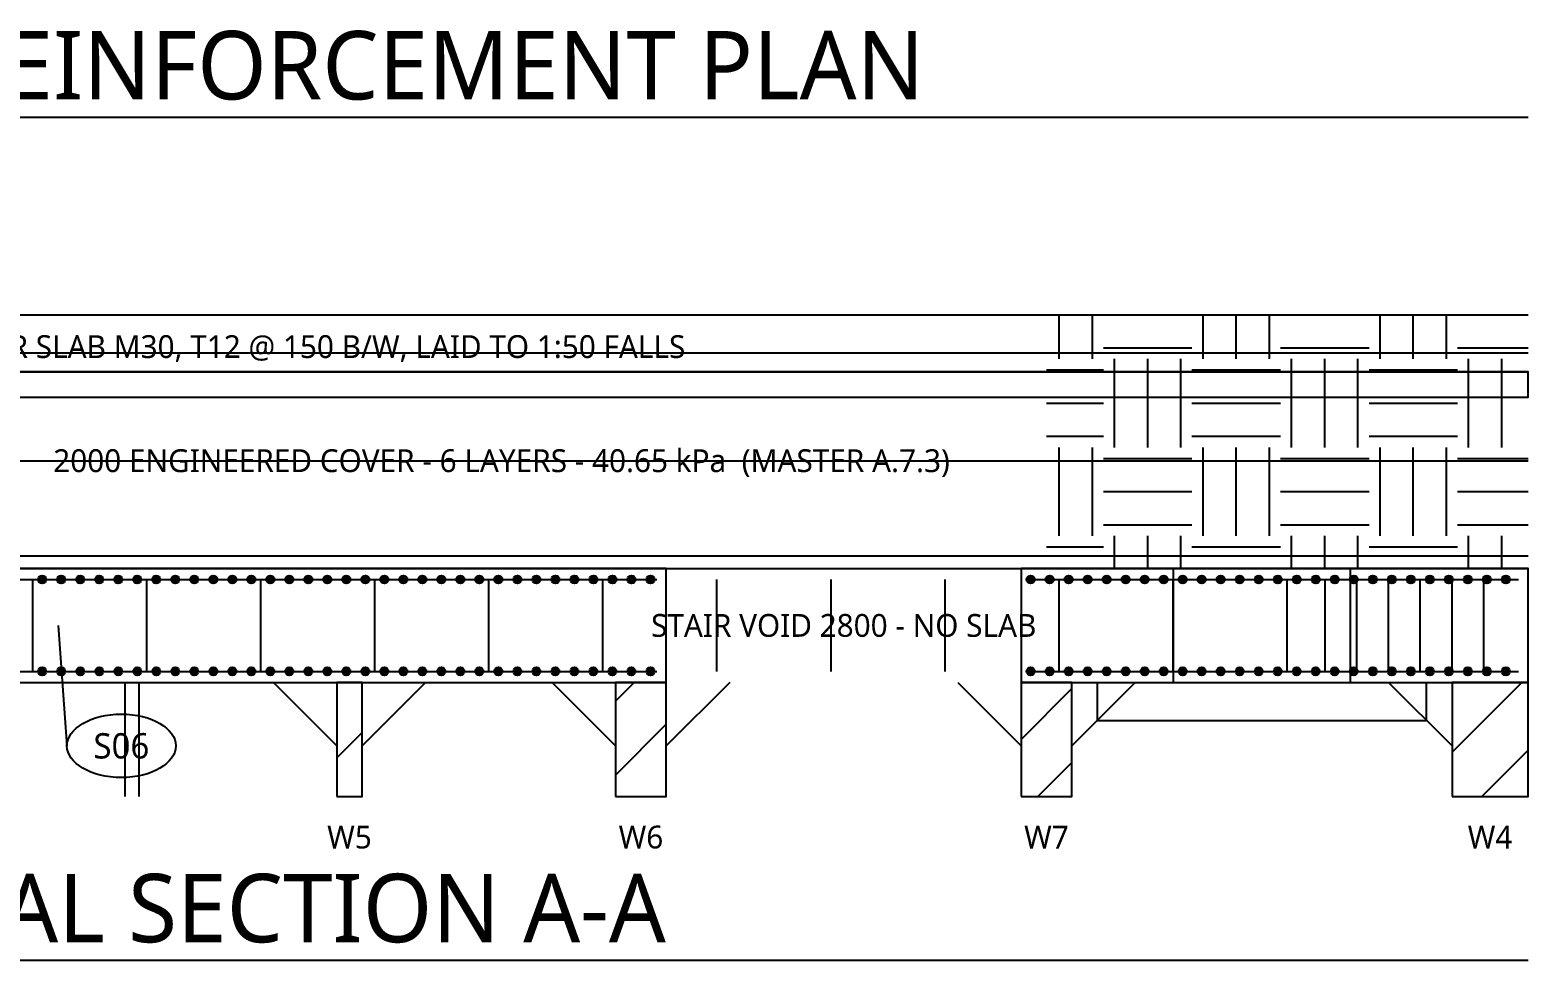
# Model space of a CAD drawing. Header units: millimetres. Extents: x 27 to 567, y 19 to 401.
# Drawn here: x 152.8 to 271, y 231.1 to 304.5 of the extents above; entities that cross this region are included whole.
import ezdxf
from ezdxf.enums import TextEntityAlignment as Align

# ---------------------------------------------------------------- set-up
doc = ezdxf.new("R2010")
doc.units = ezdxf.units.MM
for name, color, linetype in [('S-CALLOUT', 7, 'Continuous'), ('S-CONCRETE', 7, 'Continuous'), ('S-CONCRETE-THIN', 7, 'Continuous'), ('S-EXISTING', 8, 'Continuous'), ('S-HATCH', 8, 'Continuous'), ('S-REBAR-MAIN', 1, 'Continuous'), ('S-REBAR-STIRRUP', 5, 'Continuous'), ('S-TEXT', 7, 'Continuous'), ('S-TITLE', 7, 'Continuous')]:
    doc.layers.add(name, color=color, linetype=linetype)
doc.styles.add('OpenSans', font='OpenSans-Regular.ttf')

msp = doc.modelspace()

# ---------------------------------------------------------------- hatches: boundary and pattern name
at = {"layer": 'S-EXISTING'}
h = msp.add_hatch(dxfattribs=at)
h.set_pattern_fill('EARTH', scale=1.1)
h.paths.add_polyline_path([(233, 282), (271, 282), (271, 262), (233, 262)])
at = {"layer": 'S-HATCH'}
h = msp.add_hatch(dxfattribs=at)
h.set_pattern_fill('ANSI31', scale=1.3)
h.paths.add_polyline_path([(177, 244), (179, 244), (179, 253), (177, 253)])
h = msp.add_hatch(dxfattribs=at)
h.set_pattern_fill('ANSI31', scale=1.3)
h.paths.add_polyline_path([(199, 244), (203, 244), (203, 253), (199, 253)])
h = msp.add_hatch(dxfattribs=at)
h.set_pattern_fill('ANSI31', scale=1.3)
h.paths.add_polyline_path([(231, 244), (235, 244), (235, 253), (231, 253)])
h = msp.add_hatch(dxfattribs=at)
h.set_pattern_fill('ANSI31', scale=1.3)
h.paths.add_polyline_path([(265, 244), (271, 244), (271, 253), (265, 253)])
at = {"layer": 'S-REBAR-MAIN'}
for points in [[(154.07, 261.125), (154.046, 261.247), (153.976, 261.351), (153.872, 261.421), (153.75, 261.445), (153.628, 261.421), (153.524, 261.351), (153.454, 261.247), (153.43, 261.125), (153.454, 261.003), (153.524, 260.899), (153.628, 260.829), (153.75, 260.805), (153.872, 260.829), (153.976, 260.899), (154.046, 261.003)], [(155.57, 261.125), (155.546, 261.247), (155.476, 261.351), (155.372, 261.421), (155.25, 261.445), (155.128, 261.421), (155.024, 261.351), (154.954, 261.247), (154.93, 261.125), (154.954, 261.003), (155.024, 260.899), (155.128, 260.829), (155.25, 260.805), (155.372, 260.829), (155.476, 260.899), (155.546, 261.003)], [(157.07, 261.125), (157.046, 261.247), (156.976, 261.351), (156.872, 261.421), (156.75, 261.445), (156.628, 261.421), (156.524, 261.351), (156.454, 261.247), (156.43, 261.125), (156.454, 261.003), (156.524, 260.899), (156.628, 260.829), (156.75, 260.805), (156.872, 260.829), (156.976, 260.899), (157.046, 261.003)], [(158.57, 261.125), (158.546, 261.247), (158.476, 261.351), (158.372, 261.421), (158.25, 261.445), (158.128, 261.421), (158.024, 261.351), (157.954, 261.247), (157.93, 261.125), (157.954, 261.003), (158.024, 260.899), (158.128, 260.829), (158.25, 260.805), (158.372, 260.829), (158.476, 260.899), (158.546, 261.003)], [(160.07, 261.125), (160.046, 261.247), (159.976, 261.351), (159.872, 261.421), (159.75, 261.445), (159.628, 261.421), (159.524, 261.351), (159.454, 261.247), (159.43, 261.125), (159.454, 261.003), (159.524, 260.899), (159.628, 260.829), (159.75, 260.805), (159.872, 260.829), (159.976, 260.899), (160.046, 261.003)], [(161.57, 261.125), (161.546, 261.247), (161.476, 261.351), (161.372, 261.421), (161.25, 261.445), (161.128, 261.421), (161.024, 261.351), (160.954, 261.247), (160.93, 261.125), (160.954, 261.003), (161.024, 260.899), (161.128, 260.829), (161.25, 260.805), (161.372, 260.829), (161.476, 260.899), (161.546, 261.003)], [(163.07, 261.125), (163.046, 261.247), (162.976, 261.351), (162.872, 261.421), (162.75, 261.445), (162.628, 261.421), (162.524, 261.351), (162.454, 261.247), (162.43, 261.125), (162.454, 261.003), (162.524, 260.899), (162.628, 260.829), (162.75, 260.805), (162.872, 260.829), (162.976, 260.899), (163.046, 261.003)], [(164.57, 261.125), (164.546, 261.247), (164.476, 261.351), (164.372, 261.421), (164.25, 261.445), (164.128, 261.421), (164.024, 261.351), (163.954, 261.247), (163.93, 261.125), (163.954, 261.003), (164.024, 260.899), (164.128, 260.829), (164.25, 260.805), (164.372, 260.829), (164.476, 260.899), (164.546, 261.003)], [(166.07, 261.125), (166.046, 261.247), (165.976, 261.351), (165.872, 261.421), (165.75, 261.445), (165.628, 261.421), (165.524, 261.351), (165.454, 261.247), (165.43, 261.125), (165.454, 261.003), (165.524, 260.899), (165.628, 260.829), (165.75, 260.805), (165.872, 260.829), (165.976, 260.899), (166.046, 261.003)], [(167.57, 261.125), (167.546, 261.247), (167.476, 261.351), (167.372, 261.421), (167.25, 261.445), (167.128, 261.421), (167.024, 261.351), (166.954, 261.247), (166.93, 261.125), (166.954, 261.003), (167.024, 260.899), (167.128, 260.829), (167.25, 260.805), (167.372, 260.829), (167.476, 260.899), (167.546, 261.003)], [(169.07, 261.125), (169.046, 261.247), (168.976, 261.351), (168.872, 261.421), (168.75, 261.445), (168.628, 261.421), (168.524, 261.351), (168.454, 261.247), (168.43, 261.125), (168.454, 261.003), (168.524, 260.899), (168.628, 260.829), (168.75, 260.805), (168.872, 260.829), (168.976, 260.899), (169.046, 261.003)], [(170.57, 261.125), (170.546, 261.247), (170.476, 261.351), (170.372, 261.421), (170.25, 261.445), (170.128, 261.421), (170.024, 261.351), (169.954, 261.247), (169.93, 261.125), (169.954, 261.003), (170.024, 260.899), (170.128, 260.829), (170.25, 260.805), (170.372, 260.829), (170.476, 260.899), (170.546, 261.003)], [(172.07, 261.125), (172.046, 261.247), (171.976, 261.351), (171.872, 261.421), (171.75, 261.445), (171.628, 261.421), (171.524, 261.351), (171.454, 261.247), (171.43, 261.125), (171.454, 261.003), (171.524, 260.899), (171.628, 260.829), (171.75, 260.805), (171.872, 260.829), (171.976, 260.899), (172.046, 261.003)], [(173.57, 261.125), (173.546, 261.247), (173.476, 261.351), (173.372, 261.421), (173.25, 261.445), (173.128, 261.421), (173.024, 261.351), (172.954, 261.247), (172.93, 261.125), (172.954, 261.003), (173.024, 260.899), (173.128, 260.829), (173.25, 260.805), (173.372, 260.829), (173.476, 260.899), (173.546, 261.003)], [(175.07, 261.125), (175.046, 261.247), (174.976, 261.351), (174.872, 261.421), (174.75, 261.445), (174.628, 261.421), (174.524, 261.351), (174.454, 261.247), (174.43, 261.125), (174.454, 261.003), (174.524, 260.899), (174.628, 260.829), (174.75, 260.805), (174.872, 260.829), (174.976, 260.899), (175.046, 261.003)], [(176.57, 261.125), (176.546, 261.247), (176.476, 261.351), (176.372, 261.421), (176.25, 261.445), (176.128, 261.421), (176.024, 261.351), (175.954, 261.247), (175.93, 261.125), (175.954, 261.003), (176.024, 260.899), (176.128, 260.829), (176.25, 260.805), (176.372, 260.829), (176.476, 260.899), (176.546, 261.003)], [(178.07, 261.125), (178.046, 261.247), (177.976, 261.351), (177.872, 261.421), (177.75, 261.445), (177.628, 261.421), (177.524, 261.351), (177.454, 261.247), (177.43, 261.125), (177.454, 261.003), (177.524, 260.899), (177.628, 260.829), (177.75, 260.805), (177.872, 260.829), (177.976, 260.899), (178.046, 261.003)], [(179.57, 261.125), (179.546, 261.247), (179.476, 261.351), (179.372, 261.421), (179.25, 261.445), (179.128, 261.421), (179.024, 261.351), (178.954, 261.247), (178.93, 261.125), (178.954, 261.003), (179.024, 260.899), (179.128, 260.829), (179.25, 260.805), (179.372, 260.829), (179.476, 260.899), (179.546, 261.003)], [(181.07, 261.125), (181.046, 261.247), (180.976, 261.351), (180.872, 261.421), (180.75, 261.445), (180.628, 261.421), (180.524, 261.351), (180.454, 261.247), (180.43, 261.125), (180.454, 261.003), (180.524, 260.899), (180.628, 260.829), (180.75, 260.805), (180.872, 260.829), (180.976, 260.899), (181.046, 261.003)], [(182.57, 261.125), (182.546, 261.247), (182.476, 261.351), (182.372, 261.421), (182.25, 261.445), (182.128, 261.421), (182.024, 261.351), (181.954, 261.247), (181.93, 261.125), (181.954, 261.003), (182.024, 260.899), (182.128, 260.829), (182.25, 260.805), (182.372, 260.829), (182.476, 260.899), (182.546, 261.003)], [(184.07, 261.125), (184.046, 261.247), (183.976, 261.351), (183.872, 261.421), (183.75, 261.445), (183.628, 261.421), (183.524, 261.351), (183.454, 261.247), (183.43, 261.125), (183.454, 261.003), (183.524, 260.899), (183.628, 260.829), (183.75, 260.805), (183.872, 260.829), (183.976, 260.899), (184.046, 261.003)], [(185.57, 261.125), (185.546, 261.247), (185.476, 261.351), (185.372, 261.421), (185.25, 261.445), (185.128, 261.421), (185.024, 261.351), (184.954, 261.247), (184.93, 261.125), (184.954, 261.003), (185.024, 260.899), (185.128, 260.829), (185.25, 260.805), (185.372, 260.829), (185.476, 260.899), (185.546, 261.003)], [(187.07, 261.125), (187.046, 261.247), (186.976, 261.351), (186.872, 261.421), (186.75, 261.445), (186.628, 261.421), (186.524, 261.351), (186.454, 261.247), (186.43, 261.125), (186.454, 261.003), (186.524, 260.899), (186.628, 260.829), (186.75, 260.805), (186.872, 260.829), (186.976, 260.899), (187.046, 261.003)], [(188.57, 261.125), (188.546, 261.247), (188.476, 261.351), (188.372, 261.421), (188.25, 261.445), (188.128, 261.421), (188.024, 261.351), (187.954, 261.247), (187.93, 261.125), (187.954, 261.003), (188.024, 260.899), (188.128, 260.829), (188.25, 260.805), (188.372, 260.829), (188.476, 260.899), (188.546, 261.003)], [(190.07, 261.125), (190.046, 261.247), (189.976, 261.351), (189.872, 261.421), (189.75, 261.445), (189.628, 261.421), (189.524, 261.351), (189.454, 261.247), (189.43, 261.125), (189.454, 261.003), (189.524, 260.899), (189.628, 260.829), (189.75, 260.805), (189.872, 260.829), (189.976, 260.899), (190.046, 261.003)], [(191.57, 261.125), (191.546, 261.247), (191.476, 261.351), (191.372, 261.421), (191.25, 261.445), (191.128, 261.421), (191.024, 261.351), (190.954, 261.247), (190.93, 261.125), (190.954, 261.003), (191.024, 260.899), (191.128, 260.829), (191.25, 260.805), (191.372, 260.829), (191.476, 260.899), (191.546, 261.003)], [(193.07, 261.125), (193.046, 261.247), (192.976, 261.351), (192.872, 261.421), (192.75, 261.445), (192.628, 261.421), (192.524, 261.351), (192.454, 261.247), (192.43, 261.125), (192.454, 261.003), (192.524, 260.899), (192.628, 260.829), (192.75, 260.805), (192.872, 260.829), (192.976, 260.899), (193.046, 261.003)], [(194.57, 261.125), (194.546, 261.247), (194.476, 261.351), (194.372, 261.421), (194.25, 261.445), (194.128, 261.421), (194.024, 261.351), (193.954, 261.247), (193.93, 261.125), (193.954, 261.003), (194.024, 260.899), (194.128, 260.829), (194.25, 260.805), (194.372, 260.829), (194.476, 260.899), (194.546, 261.003)], [(196.07, 261.125), (196.046, 261.247), (195.976, 261.351), (195.872, 261.421), (195.75, 261.445), (195.628, 261.421), (195.524, 261.351), (195.454, 261.247), (195.43, 261.125), (195.454, 261.003), (195.524, 260.899), (195.628, 260.829), (195.75, 260.805), (195.872, 260.829), (195.976, 260.899), (196.046, 261.003)], [(197.57, 261.125), (197.546, 261.247), (197.476, 261.351), (197.372, 261.421), (197.25, 261.445), (197.128, 261.421), (197.024, 261.351), (196.954, 261.247), (196.93, 261.125), (196.954, 261.003), (197.024, 260.899), (197.128, 260.829), (197.25, 260.805), (197.372, 260.829), (197.476, 260.899), (197.546, 261.003)], [(199.07, 261.125), (199.046, 261.247), (198.976, 261.351), (198.872, 261.421), (198.75, 261.445), (198.628, 261.421), (198.524, 261.351), (198.454, 261.247), (198.43, 261.125), (198.454, 261.003), (198.524, 260.899), (198.628, 260.829), (198.75, 260.805), (198.872, 260.829), (198.976, 260.899), (199.046, 261.003)], [(200.57, 261.125), (200.546, 261.247), (200.476, 261.351), (200.372, 261.421), (200.25, 261.445), (200.128, 261.421), (200.024, 261.351), (199.954, 261.247), (199.93, 261.125), (199.954, 261.003), (200.024, 260.899), (200.128, 260.829), (200.25, 260.805), (200.372, 260.829), (200.476, 260.899), (200.546, 261.003)], [(202.07, 261.125), (202.046, 261.247), (201.976, 261.351), (201.872, 261.421), (201.75, 261.445), (201.628, 261.421), (201.524, 261.351), (201.454, 261.247), (201.43, 261.125), (201.454, 261.003), (201.524, 260.899), (201.628, 260.829), (201.75, 260.805), (201.872, 260.829), (201.976, 260.899), (202.046, 261.003)], [(232.07, 261.125), (232.046, 261.247), (231.976, 261.351), (231.872, 261.421), (231.75, 261.445), (231.628, 261.421), (231.524, 261.351), (231.454, 261.247), (231.43, 261.125), (231.454, 261.003), (231.524, 260.899), (231.628, 260.829), (231.75, 260.805), (231.872, 260.829), (231.976, 260.899), (232.046, 261.003)], [(233.57, 261.125), (233.546, 261.247), (233.476, 261.351), (233.372, 261.421), (233.25, 261.445), (233.128, 261.421), (233.024, 261.351), (232.954, 261.247), (232.93, 261.125), (232.954, 261.003), (233.024, 260.899), (233.128, 260.829), (233.25, 260.805), (233.372, 260.829), (233.476, 260.899), (233.546, 261.003)], [(235.07, 261.125), (235.046, 261.247), (234.976, 261.351), (234.872, 261.421), (234.75, 261.445), (234.628, 261.421), (234.524, 261.351), (234.454, 261.247), (234.43, 261.125), (234.454, 261.003), (234.524, 260.899), (234.628, 260.829), (234.75, 260.805), (234.872, 260.829), (234.976, 260.899), (235.046, 261.003)], [(236.57, 261.125), (236.546, 261.247), (236.476, 261.351), (236.372, 261.421), (236.25, 261.445), (236.128, 261.421), (236.024, 261.351), (235.954, 261.247), (235.93, 261.125), (235.954, 261.003), (236.024, 260.899), (236.128, 260.829), (236.25, 260.805), (236.372, 260.829), (236.476, 260.899), (236.546, 261.003)], [(238.07, 261.125), (238.046, 261.247), (237.976, 261.351), (237.872, 261.421), (237.75, 261.445), (237.628, 261.421), (237.524, 261.351), (237.454, 261.247), (237.43, 261.125), (237.454, 261.003), (237.524, 260.899), (237.628, 260.829), (237.75, 260.805), (237.872, 260.829), (237.976, 260.899), (238.046, 261.003)], [(239.57, 261.125), (239.546, 261.247), (239.476, 261.351), (239.372, 261.421), (239.25, 261.445), (239.128, 261.421), (239.024, 261.351), (238.954, 261.247), (238.93, 261.125), (238.954, 261.003), (239.024, 260.899), (239.128, 260.829), (239.25, 260.805), (239.372, 260.829), (239.476, 260.899), (239.546, 261.003)], [(241.07, 261.125), (241.046, 261.247), (240.976, 261.351), (240.872, 261.421), (240.75, 261.445), (240.628, 261.421), (240.524, 261.351), (240.454, 261.247), (240.43, 261.125), (240.454, 261.003), (240.524, 260.899), (240.628, 260.829), (240.75, 260.805), (240.872, 260.829), (240.976, 260.899), (241.046, 261.003)], [(242.57, 261.125), (242.546, 261.247), (242.476, 261.351), (242.372, 261.421), (242.25, 261.445), (242.128, 261.421), (242.024, 261.351), (241.954, 261.247), (241.93, 261.125), (241.954, 261.003), (242.024, 260.899), (242.128, 260.829), (242.25, 260.805), (242.372, 260.829), (242.476, 260.899), (242.546, 261.003)], [(244.07, 261.125), (244.046, 261.247), (243.976, 261.351), (243.872, 261.421), (243.75, 261.445), (243.628, 261.421), (243.524, 261.351), (243.454, 261.247), (243.43, 261.125), (243.454, 261.003), (243.524, 260.899), (243.628, 260.829), (243.75, 260.805), (243.872, 260.829), (243.976, 260.899), (244.046, 261.003)], [(245.57, 261.125), (245.546, 261.247), (245.476, 261.351), (245.372, 261.421), (245.25, 261.445), (245.128, 261.421), (245.024, 261.351), (244.954, 261.247), (244.93, 261.125), (244.954, 261.003), (245.024, 260.899), (245.128, 260.829), (245.25, 260.805), (245.372, 260.829), (245.476, 260.899), (245.546, 261.003)], [(247.07, 261.125), (247.046, 261.247), (246.976, 261.351), (246.872, 261.421), (246.75, 261.445), (246.628, 261.421), (246.524, 261.351), (246.454, 261.247), (246.43, 261.125), (246.454, 261.003), (246.524, 260.899), (246.628, 260.829), (246.75, 260.805), (246.872, 260.829), (246.976, 260.899), (247.046, 261.003)], [(248.57, 261.125), (248.546, 261.247), (248.476, 261.351), (248.372, 261.421), (248.25, 261.445), (248.128, 261.421), (248.024, 261.351), (247.954, 261.247), (247.93, 261.125), (247.954, 261.003), (248.024, 260.899), (248.128, 260.829), (248.25, 260.805), (248.372, 260.829), (248.476, 260.899), (248.546, 261.003)], [(250.07, 261.125), (250.046, 261.247), (249.976, 261.351), (249.872, 261.421), (249.75, 261.445), (249.628, 261.421), (249.524, 261.351), (249.454, 261.247), (249.43, 261.125), (249.454, 261.003), (249.524, 260.899), (249.628, 260.829), (249.75, 260.805), (249.872, 260.829), (249.976, 260.899), (250.046, 261.003)], [(251.57, 261.125), (251.546, 261.247), (251.476, 261.351), (251.372, 261.421), (251.25, 261.445), (251.128, 261.421), (251.024, 261.351), (250.954, 261.247), (250.93, 261.125), (250.954, 261.003), (251.024, 260.899), (251.128, 260.829), (251.25, 260.805), (251.372, 260.829), (251.476, 260.899), (251.546, 261.003)], [(253.07, 261.125), (253.046, 261.247), (252.976, 261.351), (252.872, 261.421), (252.75, 261.445), (252.628, 261.421), (252.524, 261.351), (252.454, 261.247), (252.43, 261.125), (252.454, 261.003), (252.524, 260.899), (252.628, 260.829), (252.75, 260.805), (252.872, 260.829), (252.976, 260.899), (253.046, 261.003)], [(254.57, 261.125), (254.546, 261.247), (254.476, 261.351), (254.372, 261.421), (254.25, 261.445), (254.128, 261.421), (254.024, 261.351), (253.954, 261.247), (253.93, 261.125), (253.954, 261.003), (254.024, 260.899), (254.128, 260.829), (254.25, 260.805), (254.372, 260.829), (254.476, 260.899), (254.546, 261.003)], [(256.07, 261.125), (256.046, 261.247), (255.976, 261.351), (255.872, 261.421), (255.75, 261.445), (255.628, 261.421), (255.524, 261.351), (255.454, 261.247), (255.43, 261.125), (255.454, 261.003), (255.524, 260.899), (255.628, 260.829), (255.75, 260.805), (255.872, 260.829), (255.976, 260.899), (256.046, 261.003)], [(257.57, 261.125), (257.546, 261.247), (257.476, 261.351), (257.372, 261.421), (257.25, 261.445), (257.128, 261.421), (257.024, 261.351), (256.954, 261.247), (256.93, 261.125), (256.954, 261.003), (257.024, 260.899), (257.128, 260.829), (257.25, 260.805), (257.372, 260.829), (257.476, 260.899), (257.546, 261.003)], [(259.07, 261.125), (259.046, 261.247), (258.976, 261.351), (258.872, 261.421), (258.75, 261.445), (258.628, 261.421), (258.524, 261.351), (258.454, 261.247), (258.43, 261.125), (258.454, 261.003), (258.524, 260.899), (258.628, 260.829), (258.75, 260.805), (258.872, 260.829), (258.976, 260.899), (259.046, 261.003)], [(260.57, 261.125), (260.546, 261.247), (260.476, 261.351), (260.372, 261.421), (260.25, 261.445), (260.128, 261.421), (260.024, 261.351), (259.954, 261.247), (259.93, 261.125), (259.954, 261.003), (260.024, 260.899), (260.128, 260.829), (260.25, 260.805), (260.372, 260.829), (260.476, 260.899), (260.546, 261.003)], [(262.07, 261.125), (262.046, 261.247), (261.976, 261.351), (261.872, 261.421), (261.75, 261.445), (261.628, 261.421), (261.524, 261.351), (261.454, 261.247), (261.43, 261.125), (261.454, 261.003), (261.524, 260.899), (261.628, 260.829), (261.75, 260.805), (261.872, 260.829), (261.976, 260.899), (262.046, 261.003)], [(263.57, 261.125), (263.546, 261.247), (263.476, 261.351), (263.372, 261.421), (263.25, 261.445), (263.128, 261.421), (263.024, 261.351), (262.954, 261.247), (262.93, 261.125), (262.954, 261.003), (263.024, 260.899), (263.128, 260.829), (263.25, 260.805), (263.372, 260.829), (263.476, 260.899), (263.546, 261.003)], [(265.07, 261.125), (265.046, 261.247), (264.976, 261.351), (264.872, 261.421), (264.75, 261.445), (264.628, 261.421), (264.524, 261.351), (264.454, 261.247), (264.43, 261.125), (264.454, 261.003), (264.524, 260.899), (264.628, 260.829), (264.75, 260.805), (264.872, 260.829), (264.976, 260.899), (265.046, 261.003)], [(266.57, 261.125), (266.546, 261.247), (266.476, 261.351), (266.372, 261.421), (266.25, 261.445), (266.128, 261.421), (266.024, 261.351), (265.954, 261.247), (265.93, 261.125), (265.954, 261.003), (266.024, 260.899), (266.128, 260.829), (266.25, 260.805), (266.372, 260.829), (266.476, 260.899), (266.546, 261.003)], [(268.07, 261.125), (268.046, 261.247), (267.976, 261.351), (267.872, 261.421), (267.75, 261.445), (267.628, 261.421), (267.524, 261.351), (267.454, 261.247), (267.43, 261.125), (267.454, 261.003), (267.524, 260.899), (267.628, 260.829), (267.75, 260.805), (267.872, 260.829), (267.976, 260.899), (268.046, 261.003)], [(269.57, 261.125), (269.546, 261.247), (269.476, 261.351), (269.372, 261.421), (269.25, 261.445), (269.128, 261.421), (269.024, 261.351), (268.954, 261.247), (268.93, 261.125), (268.954, 261.003), (269.024, 260.899), (269.128, 260.829), (269.25, 260.805), (269.372, 260.829), (269.476, 260.899), (269.546, 261.003)], [(154.07, 253.875), (154.046, 253.997), (153.976, 254.101), (153.872, 254.171), (153.75, 254.195), (153.628, 254.171), (153.524, 254.101), (153.454, 253.997), (153.43, 253.875), (153.454, 253.753), (153.524, 253.649), (153.628, 253.579), (153.75, 253.555), (153.872, 253.579), (153.976, 253.649), (154.046, 253.753)], [(155.57, 253.875), (155.546, 253.997), (155.476, 254.101), (155.372, 254.171), (155.25, 254.195), (155.128, 254.171), (155.024, 254.101), (154.954, 253.997), (154.93, 253.875), (154.954, 253.753), (155.024, 253.649), (155.128, 253.579), (155.25, 253.555), (155.372, 253.579), (155.476, 253.649), (155.546, 253.753)], [(157.07, 253.875), (157.046, 253.997), (156.976, 254.101), (156.872, 254.171), (156.75, 254.195), (156.628, 254.171), (156.524, 254.101), (156.454, 253.997), (156.43, 253.875), (156.454, 253.753), (156.524, 253.649), (156.628, 253.579), (156.75, 253.555), (156.872, 253.579), (156.976, 253.649), (157.046, 253.753)], [(158.57, 253.875), (158.546, 253.997), (158.476, 254.101), (158.372, 254.171), (158.25, 254.195), (158.128, 254.171), (158.024, 254.101), (157.954, 253.997), (157.93, 253.875), (157.954, 253.753), (158.024, 253.649), (158.128, 253.579), (158.25, 253.555), (158.372, 253.579), (158.476, 253.649), (158.546, 253.753)], [(160.07, 253.875), (160.046, 253.997), (159.976, 254.101), (159.872, 254.171), (159.75, 254.195), (159.628, 254.171), (159.524, 254.101), (159.454, 253.997), (159.43, 253.875), (159.454, 253.753), (159.524, 253.649), (159.628, 253.579), (159.75, 253.555), (159.872, 253.579), (159.976, 253.649), (160.046, 253.753)], [(161.57, 253.875), (161.546, 253.997), (161.476, 254.101), (161.372, 254.171), (161.25, 254.195), (161.128, 254.171), (161.024, 254.101), (160.954, 253.997), (160.93, 253.875), (160.954, 253.753), (161.024, 253.649), (161.128, 253.579), (161.25, 253.555), (161.372, 253.579), (161.476, 253.649), (161.546, 253.753)], [(163.07, 253.875), (163.046, 253.997), (162.976, 254.101), (162.872, 254.171), (162.75, 254.195), (162.628, 254.171), (162.524, 254.101), (162.454, 253.997), (162.43, 253.875), (162.454, 253.753), (162.524, 253.649), (162.628, 253.579), (162.75, 253.555), (162.872, 253.579), (162.976, 253.649), (163.046, 253.753)], [(164.57, 253.875), (164.546, 253.997), (164.476, 254.101), (164.372, 254.171), (164.25, 254.195), (164.128, 254.171), (164.024, 254.101), (163.954, 253.997), (163.93, 253.875), (163.954, 253.753), (164.024, 253.649), (164.128, 253.579), (164.25, 253.555), (164.372, 253.579), (164.476, 253.649), (164.546, 253.753)], [(166.07, 253.875), (166.046, 253.997), (165.976, 254.101), (165.872, 254.171), (165.75, 254.195), (165.628, 254.171), (165.524, 254.101), (165.454, 253.997), (165.43, 253.875), (165.454, 253.753), (165.524, 253.649), (165.628, 253.579), (165.75, 253.555), (165.872, 253.579), (165.976, 253.649), (166.046, 253.753)], [(167.57, 253.875), (167.546, 253.997), (167.476, 254.101), (167.372, 254.171), (167.25, 254.195), (167.128, 254.171), (167.024, 254.101), (166.954, 253.997), (166.93, 253.875), (166.954, 253.753), (167.024, 253.649), (167.128, 253.579), (167.25, 253.555), (167.372, 253.579), (167.476, 253.649), (167.546, 253.753)], [(169.07, 253.875), (169.046, 253.997), (168.976, 254.101), (168.872, 254.171), (168.75, 254.195), (168.628, 254.171), (168.524, 254.101), (168.454, 253.997), (168.43, 253.875), (168.454, 253.753), (168.524, 253.649), (168.628, 253.579), (168.75, 253.555), (168.872, 253.579), (168.976, 253.649), (169.046, 253.753)], [(170.57, 253.875), (170.546, 253.997), (170.476, 254.101), (170.372, 254.171), (170.25, 254.195), (170.128, 254.171), (170.024, 254.101), (169.954, 253.997), (169.93, 253.875), (169.954, 253.753), (170.024, 253.649), (170.128, 253.579), (170.25, 253.555), (170.372, 253.579), (170.476, 253.649), (170.546, 253.753)], [(172.07, 253.875), (172.046, 253.997), (171.976, 254.101), (171.872, 254.171), (171.75, 254.195), (171.628, 254.171), (171.524, 254.101), (171.454, 253.997), (171.43, 253.875), (171.454, 253.753), (171.524, 253.649), (171.628, 253.579), (171.75, 253.555), (171.872, 253.579), (171.976, 253.649), (172.046, 253.753)], [(173.57, 253.875), (173.546, 253.997), (173.476, 254.101), (173.372, 254.171), (173.25, 254.195), (173.128, 254.171), (173.024, 254.101), (172.954, 253.997), (172.93, 253.875), (172.954, 253.753), (173.024, 253.649), (173.128, 253.579), (173.25, 253.555), (173.372, 253.579), (173.476, 253.649), (173.546, 253.753)], [(175.07, 253.875), (175.046, 253.997), (174.976, 254.101), (174.872, 254.171), (174.75, 254.195), (174.628, 254.171), (174.524, 254.101), (174.454, 253.997), (174.43, 253.875), (174.454, 253.753), (174.524, 253.649), (174.628, 253.579), (174.75, 253.555), (174.872, 253.579), (174.976, 253.649), (175.046, 253.753)], [(176.57, 253.875), (176.546, 253.997), (176.476, 254.101), (176.372, 254.171), (176.25, 254.195), (176.128, 254.171), (176.024, 254.101), (175.954, 253.997), (175.93, 253.875), (175.954, 253.753), (176.024, 253.649), (176.128, 253.579), (176.25, 253.555), (176.372, 253.579), (176.476, 253.649), (176.546, 253.753)], [(178.07, 253.875), (178.046, 253.997), (177.976, 254.101), (177.872, 254.171), (177.75, 254.195), (177.628, 254.171), (177.524, 254.101), (177.454, 253.997), (177.43, 253.875), (177.454, 253.753), (177.524, 253.649), (177.628, 253.579), (177.75, 253.555), (177.872, 253.579), (177.976, 253.649), (178.046, 253.753)], [(179.57, 253.875), (179.546, 253.997), (179.476, 254.101), (179.372, 254.171), (179.25, 254.195), (179.128, 254.171), (179.024, 254.101), (178.954, 253.997), (178.93, 253.875), (178.954, 253.753), (179.024, 253.649), (179.128, 253.579), (179.25, 253.555), (179.372, 253.579), (179.476, 253.649), (179.546, 253.753)], [(181.07, 253.875), (181.046, 253.997), (180.976, 254.101), (180.872, 254.171), (180.75, 254.195), (180.628, 254.171), (180.524, 254.101), (180.454, 253.997), (180.43, 253.875), (180.454, 253.753), (180.524, 253.649), (180.628, 253.579), (180.75, 253.555), (180.872, 253.579), (180.976, 253.649), (181.046, 253.753)], [(182.57, 253.875), (182.546, 253.997), (182.476, 254.101), (182.372, 254.171), (182.25, 254.195), (182.128, 254.171), (182.024, 254.101), (181.954, 253.997), (181.93, 253.875), (181.954, 253.753), (182.024, 253.649), (182.128, 253.579), (182.25, 253.555), (182.372, 253.579), (182.476, 253.649), (182.546, 253.753)], [(184.07, 253.875), (184.046, 253.997), (183.976, 254.101), (183.872, 254.171), (183.75, 254.195), (183.628, 254.171), (183.524, 254.101), (183.454, 253.997), (183.43, 253.875), (183.454, 253.753), (183.524, 253.649), (183.628, 253.579), (183.75, 253.555), (183.872, 253.579), (183.976, 253.649), (184.046, 253.753)], [(185.57, 253.875), (185.546, 253.997), (185.476, 254.101), (185.372, 254.171), (185.25, 254.195), (185.128, 254.171), (185.024, 254.101), (184.954, 253.997), (184.93, 253.875), (184.954, 253.753), (185.024, 253.649), (185.128, 253.579), (185.25, 253.555), (185.372, 253.579), (185.476, 253.649), (185.546, 253.753)], [(187.07, 253.875), (187.046, 253.997), (186.976, 254.101), (186.872, 254.171), (186.75, 254.195), (186.628, 254.171), (186.524, 254.101), (186.454, 253.997), (186.43, 253.875), (186.454, 253.753), (186.524, 253.649), (186.628, 253.579), (186.75, 253.555), (186.872, 253.579), (186.976, 253.649), (187.046, 253.753)], [(188.57, 253.875), (188.546, 253.997), (188.476, 254.101), (188.372, 254.171), (188.25, 254.195), (188.128, 254.171), (188.024, 254.101), (187.954, 253.997), (187.93, 253.875), (187.954, 253.753), (188.024, 253.649), (188.128, 253.579), (188.25, 253.555), (188.372, 253.579), (188.476, 253.649), (188.546, 253.753)], [(190.07, 253.875), (190.046, 253.997), (189.976, 254.101), (189.872, 254.171), (189.75, 254.195), (189.628, 254.171), (189.524, 254.101), (189.454, 253.997), (189.43, 253.875), (189.454, 253.753), (189.524, 253.649), (189.628, 253.579), (189.75, 253.555), (189.872, 253.579), (189.976, 253.649), (190.046, 253.753)], [(191.57, 253.875), (191.546, 253.997), (191.476, 254.101), (191.372, 254.171), (191.25, 254.195), (191.128, 254.171), (191.024, 254.101), (190.954, 253.997), (190.93, 253.875), (190.954, 253.753), (191.024, 253.649), (191.128, 253.579), (191.25, 253.555), (191.372, 253.579), (191.476, 253.649), (191.546, 253.753)], [(193.07, 253.875), (193.046, 253.997), (192.976, 254.101), (192.872, 254.171), (192.75, 254.195), (192.628, 254.171), (192.524, 254.101), (192.454, 253.997), (192.43, 253.875), (192.454, 253.753), (192.524, 253.649), (192.628, 253.579), (192.75, 253.555), (192.872, 253.579), (192.976, 253.649), (193.046, 253.753)], [(194.57, 253.875), (194.546, 253.997), (194.476, 254.101), (194.372, 254.171), (194.25, 254.195), (194.128, 254.171), (194.024, 254.101), (193.954, 253.997), (193.93, 253.875), (193.954, 253.753), (194.024, 253.649), (194.128, 253.579), (194.25, 253.555), (194.372, 253.579), (194.476, 253.649), (194.546, 253.753)], [(196.07, 253.875), (196.046, 253.997), (195.976, 254.101), (195.872, 254.171), (195.75, 254.195), (195.628, 254.171), (195.524, 254.101), (195.454, 253.997), (195.43, 253.875), (195.454, 253.753), (195.524, 253.649), (195.628, 253.579), (195.75, 253.555), (195.872, 253.579), (195.976, 253.649), (196.046, 253.753)], [(197.57, 253.875), (197.546, 253.997), (197.476, 254.101), (197.372, 254.171), (197.25, 254.195), (197.128, 254.171), (197.024, 254.101), (196.954, 253.997), (196.93, 253.875), (196.954, 253.753), (197.024, 253.649), (197.128, 253.579), (197.25, 253.555), (197.372, 253.579), (197.476, 253.649), (197.546, 253.753)], [(199.07, 253.875), (199.046, 253.997), (198.976, 254.101), (198.872, 254.171), (198.75, 254.195), (198.628, 254.171), (198.524, 254.101), (198.454, 253.997), (198.43, 253.875), (198.454, 253.753), (198.524, 253.649), (198.628, 253.579), (198.75, 253.555), (198.872, 253.579), (198.976, 253.649), (199.046, 253.753)], [(200.57, 253.875), (200.546, 253.997), (200.476, 254.101), (200.372, 254.171), (200.25, 254.195), (200.128, 254.171), (200.024, 254.101), (199.954, 253.997), (199.93, 253.875), (199.954, 253.753), (200.024, 253.649), (200.128, 253.579), (200.25, 253.555), (200.372, 253.579), (200.476, 253.649), (200.546, 253.753)], [(202.07, 253.875), (202.046, 253.997), (201.976, 254.101), (201.872, 254.171), (201.75, 254.195), (201.628, 254.171), (201.524, 254.101), (201.454, 253.997), (201.43, 253.875), (201.454, 253.753), (201.524, 253.649), (201.628, 253.579), (201.75, 253.555), (201.872, 253.579), (201.976, 253.649), (202.046, 253.753)], [(232.07, 253.875), (232.046, 253.997), (231.976, 254.101), (231.872, 254.171), (231.75, 254.195), (231.628, 254.171), (231.524, 254.101), (231.454, 253.997), (231.43, 253.875), (231.454, 253.753), (231.524, 253.649), (231.628, 253.579), (231.75, 253.555), (231.872, 253.579), (231.976, 253.649), (232.046, 253.753)], [(233.57, 253.875), (233.546, 253.997), (233.476, 254.101), (233.372, 254.171), (233.25, 254.195), (233.128, 254.171), (233.024, 254.101), (232.954, 253.997), (232.93, 253.875), (232.954, 253.753), (233.024, 253.649), (233.128, 253.579), (233.25, 253.555), (233.372, 253.579), (233.476, 253.649), (233.546, 253.753)], [(235.07, 253.875), (235.046, 253.997), (234.976, 254.101), (234.872, 254.171), (234.75, 254.195), (234.628, 254.171), (234.524, 254.101), (234.454, 253.997), (234.43, 253.875), (234.454, 253.753), (234.524, 253.649), (234.628, 253.579), (234.75, 253.555), (234.872, 253.579), (234.976, 253.649), (235.046, 253.753)], [(236.57, 253.875), (236.546, 253.997), (236.476, 254.101), (236.372, 254.171), (236.25, 254.195), (236.128, 254.171), (236.024, 254.101), (235.954, 253.997), (235.93, 253.875), (235.954, 253.753), (236.024, 253.649), (236.128, 253.579), (236.25, 253.555), (236.372, 253.579), (236.476, 253.649), (236.546, 253.753)], [(238.07, 253.875), (238.046, 253.997), (237.976, 254.101), (237.872, 254.171), (237.75, 254.195), (237.628, 254.171), (237.524, 254.101), (237.454, 253.997), (237.43, 253.875), (237.454, 253.753), (237.524, 253.649), (237.628, 253.579), (237.75, 253.555), (237.872, 253.579), (237.976, 253.649), (238.046, 253.753)], [(239.57, 253.875), (239.546, 253.997), (239.476, 254.101), (239.372, 254.171), (239.25, 254.195), (239.128, 254.171), (239.024, 254.101), (238.954, 253.997), (238.93, 253.875), (238.954, 253.753), (239.024, 253.649), (239.128, 253.579), (239.25, 253.555), (239.372, 253.579), (239.476, 253.649), (239.546, 253.753)], [(241.07, 253.875), (241.046, 253.997), (240.976, 254.101), (240.872, 254.171), (240.75, 254.195), (240.628, 254.171), (240.524, 254.101), (240.454, 253.997), (240.43, 253.875), (240.454, 253.753), (240.524, 253.649), (240.628, 253.579), (240.75, 253.555), (240.872, 253.579), (240.976, 253.649), (241.046, 253.753)], [(242.57, 253.875), (242.546, 253.997), (242.476, 254.101), (242.372, 254.171), (242.25, 254.195), (242.128, 254.171), (242.024, 254.101), (241.954, 253.997), (241.93, 253.875), (241.954, 253.753), (242.024, 253.649), (242.128, 253.579), (242.25, 253.555), (242.372, 253.579), (242.476, 253.649), (242.546, 253.753)], [(244.07, 253.875), (244.046, 253.997), (243.976, 254.101), (243.872, 254.171), (243.75, 254.195), (243.628, 254.171), (243.524, 254.101), (243.454, 253.997), (243.43, 253.875), (243.454, 253.753), (243.524, 253.649), (243.628, 253.579), (243.75, 253.555), (243.872, 253.579), (243.976, 253.649), (244.046, 253.753)], [(245.57, 253.875), (245.546, 253.997), (245.476, 254.101), (245.372, 254.171), (245.25, 254.195), (245.128, 254.171), (245.024, 254.101), (244.954, 253.997), (244.93, 253.875), (244.954, 253.753), (245.024, 253.649), (245.128, 253.579), (245.25, 253.555), (245.372, 253.579), (245.476, 253.649), (245.546, 253.753)], [(247.07, 253.875), (247.046, 253.997), (246.976, 254.101), (246.872, 254.171), (246.75, 254.195), (246.628, 254.171), (246.524, 254.101), (246.454, 253.997), (246.43, 253.875), (246.454, 253.753), (246.524, 253.649), (246.628, 253.579), (246.75, 253.555), (246.872, 253.579), (246.976, 253.649), (247.046, 253.753)], [(248.57, 253.875), (248.546, 253.997), (248.476, 254.101), (248.372, 254.171), (248.25, 254.195), (248.128, 254.171), (248.024, 254.101), (247.954, 253.997), (247.93, 253.875), (247.954, 253.753), (248.024, 253.649), (248.128, 253.579), (248.25, 253.555), (248.372, 253.579), (248.476, 253.649), (248.546, 253.753)], [(250.07, 253.875), (250.046, 253.997), (249.976, 254.101), (249.872, 254.171), (249.75, 254.195), (249.628, 254.171), (249.524, 254.101), (249.454, 253.997), (249.43, 253.875), (249.454, 253.753), (249.524, 253.649), (249.628, 253.579), (249.75, 253.555), (249.872, 253.579), (249.976, 253.649), (250.046, 253.753)], [(251.57, 253.875), (251.546, 253.997), (251.476, 254.101), (251.372, 254.171), (251.25, 254.195), (251.128, 254.171), (251.024, 254.101), (250.954, 253.997), (250.93, 253.875), (250.954, 253.753), (251.024, 253.649), (251.128, 253.579), (251.25, 253.555), (251.372, 253.579), (251.476, 253.649), (251.546, 253.753)], [(253.07, 253.875), (253.046, 253.997), (252.976, 254.101), (252.872, 254.171), (252.75, 254.195), (252.628, 254.171), (252.524, 254.101), (252.454, 253.997), (252.43, 253.875), (252.454, 253.753), (252.524, 253.649), (252.628, 253.579), (252.75, 253.555), (252.872, 253.579), (252.976, 253.649), (253.046, 253.753)], [(254.57, 253.875), (254.546, 253.997), (254.476, 254.101), (254.372, 254.171), (254.25, 254.195), (254.128, 254.171), (254.024, 254.101), (253.954, 253.997), (253.93, 253.875), (253.954, 253.753), (254.024, 253.649), (254.128, 253.579), (254.25, 253.555), (254.372, 253.579), (254.476, 253.649), (254.546, 253.753)], [(256.07, 253.875), (256.046, 253.997), (255.976, 254.101), (255.872, 254.171), (255.75, 254.195), (255.628, 254.171), (255.524, 254.101), (255.454, 253.997), (255.43, 253.875), (255.454, 253.753), (255.524, 253.649), (255.628, 253.579), (255.75, 253.555), (255.872, 253.579), (255.976, 253.649), (256.046, 253.753)], [(257.57, 253.875), (257.546, 253.997), (257.476, 254.101), (257.372, 254.171), (257.25, 254.195), (257.128, 254.171), (257.024, 254.101), (256.954, 253.997), (256.93, 253.875), (256.954, 253.753), (257.024, 253.649), (257.128, 253.579), (257.25, 253.555), (257.372, 253.579), (257.476, 253.649), (257.546, 253.753)], [(259.07, 253.875), (259.046, 253.997), (258.976, 254.101), (258.872, 254.171), (258.75, 254.195), (258.628, 254.171), (258.524, 254.101), (258.454, 253.997), (258.43, 253.875), (258.454, 253.753), (258.524, 253.649), (258.628, 253.579), (258.75, 253.555), (258.872, 253.579), (258.976, 253.649), (259.046, 253.753)], [(260.57, 253.875), (260.546, 253.997), (260.476, 254.101), (260.372, 254.171), (260.25, 254.195), (260.128, 254.171), (260.024, 254.101), (259.954, 253.997), (259.93, 253.875), (259.954, 253.753), (260.024, 253.649), (260.128, 253.579), (260.25, 253.555), (260.372, 253.579), (260.476, 253.649), (260.546, 253.753)], [(262.07, 253.875), (262.046, 253.997), (261.976, 254.101), (261.872, 254.171), (261.75, 254.195), (261.628, 254.171), (261.524, 254.101), (261.454, 253.997), (261.43, 253.875), (261.454, 253.753), (261.524, 253.649), (261.628, 253.579), (261.75, 253.555), (261.872, 253.579), (261.976, 253.649), (262.046, 253.753)], [(263.57, 253.875), (263.546, 253.997), (263.476, 254.101), (263.372, 254.171), (263.25, 254.195), (263.128, 254.171), (263.024, 254.101), (262.954, 253.997), (262.93, 253.875), (262.954, 253.753), (263.024, 253.649), (263.128, 253.579), (263.25, 253.555), (263.372, 253.579), (263.476, 253.649), (263.546, 253.753)], [(265.07, 253.875), (265.046, 253.997), (264.976, 254.101), (264.872, 254.171), (264.75, 254.195), (264.628, 254.171), (264.524, 254.101), (264.454, 253.997), (264.43, 253.875), (264.454, 253.753), (264.524, 253.649), (264.628, 253.579), (264.75, 253.555), (264.872, 253.579), (264.976, 253.649), (265.046, 253.753)], [(266.57, 253.875), (266.546, 253.997), (266.476, 254.101), (266.372, 254.171), (266.25, 254.195), (266.128, 254.171), (266.024, 254.101), (265.954, 253.997), (265.93, 253.875), (265.954, 253.753), (266.024, 253.649), (266.128, 253.579), (266.25, 253.555), (266.372, 253.579), (266.476, 253.649), (266.546, 253.753)], [(268.07, 253.875), (268.046, 253.997), (267.976, 254.101), (267.872, 254.171), (267.75, 254.195), (267.628, 254.171), (267.524, 254.101), (267.454, 253.997), (267.43, 253.875), (267.454, 253.753), (267.524, 253.649), (267.628, 253.579), (267.75, 253.555), (267.872, 253.579), (267.976, 253.649), (268.046, 253.753)], [(269.57, 253.875), (269.546, 253.997), (269.476, 254.101), (269.372, 254.171), (269.25, 254.195), (269.128, 254.171), (269.024, 254.101), (268.954, 253.997), (268.93, 253.875), (268.954, 253.753), (269.024, 253.649), (269.128, 253.579), (269.25, 253.555), (269.372, 253.579), (269.476, 253.649), (269.546, 253.753)]]:
    msp.add_hatch(color=1, dxfattribs=at).paths.add_polyline_path(points)

# ---------------------------------------------------------------- linework, layer by layer
at = {"layer": 'S-CALLOUT'}
msp.add_line((155, 257.5), (155.7, 248), dxfattribs=at)
msp.add_ellipse((160, 248), major_axis=(4.3, 0), ratio=0.5813953, dxfattribs=at)
at = {"layer": 'S-CONCRETE'}
for p, q in [((172, 253), (177, 248)), ((184, 253), (179, 248)), ((194, 253), (199, 248)), ((208, 253), (203, 248)), ((226, 253), (231, 248)), ((240, 253), (235, 248)), ((260, 253), (265, 248))]:
    msp.add_line(p, q, dxfattribs=at)
for points in [[(51, 253), (203, 253), (203, 262), (51, 262)], [(231, 253), (271, 253), (271, 262), (231, 262)], [(243, 253), (257, 253), (257, 262), (243, 262)], [(177, 244), (179, 244), (179, 253), (177, 253)], [(199, 244), (203, 244), (203, 253), (199, 253)], [(231, 244), (235, 244), (235, 253), (231, 253)], [(265, 244), (271, 244), (271, 253), (265, 253)]]:
    msp.add_lwpolyline(points, close=True, dxfattribs=at)
msp.add_lwpolyline([(237, 253), (237, 250), (263, 250), (263, 253)], dxfattribs=at)
at = {"layer": 'S-CONCRETE-THIN'}
for p, q in [((160.3, 244), (160.3, 253)), ((161.4, 244), (161.4, 253))]:
    msp.add_line(p, q, dxfattribs=at)
msp.add_lwpolyline([(51, 275.5), (271, 275.5), (271, 277.5), (51, 277.5)], close=True, dxfattribs=at)
at = {"layer": 'S-EXISTING'}
for p, q in [((51, 282), (271, 282)), ((51, 279), (271, 279)), ((51, 277.5), (271, 277.5)), ((51, 275.5), (271, 275.5)), ((51, 270.5), (271, 270.5)), ((51, 263), (271, 263)), ((51, 262), (271, 262))]:
    msp.add_line(p, q, dxfattribs=at)
at = {"layer": 'S-REBAR-MAIN'}
for p, q in [((51.75, 261.125), (202.25, 261.125)), ((231.75, 261.125), (270.25, 261.125)), ((51.75, 253.875), (202.25, 253.875)), ((231.75, 253.875), (270.25, 253.875))]:
    msp.add_line(p, q, dxfattribs=at)
for centre in [(153.75, 261.125), (155.25, 261.125), (156.75, 261.125), (158.25, 261.125), (159.75, 261.125), (161.25, 261.125), (162.75, 261.125), (164.25, 261.125), (165.75, 261.125), (167.25, 261.125), (168.75, 261.125), (170.25, 261.125), (171.75, 261.125), (173.25, 261.125), (174.75, 261.125), (176.25, 261.125), (177.75, 261.125), (179.25, 261.125), (180.75, 261.125), (182.25, 261.125), (183.75, 261.125), (185.25, 261.125), (186.75, 261.125), (188.25, 261.125), (189.75, 261.125), (191.25, 261.125), (192.75, 261.125), (194.25, 261.125), (195.75, 261.125), (197.25, 261.125), (198.75, 261.125), (200.25, 261.125), (201.75, 261.125), (231.75, 261.125), (233.25, 261.125), (234.75, 261.125), (236.25, 261.125), (237.75, 261.125), (239.25, 261.125), (240.75, 261.125), (242.25, 261.125), (243.75, 261.125), (245.25, 261.125), (246.75, 261.125), (248.25, 261.125), (249.75, 261.125), (251.25, 261.125), (252.75, 261.125), (254.25, 261.125), (255.75, 261.125), (257.25, 261.125), (258.75, 261.125), (260.25, 261.125), (261.75, 261.125), (263.25, 261.125), (264.75, 261.125), (266.25, 261.125), (267.75, 261.125), (269.25, 261.125), (153.75, 253.875), (155.25, 253.875), (156.75, 253.875), (158.25, 253.875), (159.75, 253.875), (161.25, 253.875), (162.75, 253.875), (164.25, 253.875), (165.75, 253.875), (167.25, 253.875), (168.75, 253.875), (170.25, 253.875), (171.75, 253.875), (173.25, 253.875), (174.75, 253.875), (176.25, 253.875), (177.75, 253.875), (179.25, 253.875), (180.75, 253.875), (182.25, 253.875), (183.75, 253.875), (185.25, 253.875), (186.75, 253.875), (188.25, 253.875), (189.75, 253.875), (191.25, 253.875), (192.75, 253.875), (194.25, 253.875), (195.75, 253.875), (197.25, 253.875), (198.75, 253.875), (200.25, 253.875), (201.75, 253.875), (231.75, 253.875), (233.25, 253.875), (234.75, 253.875), (236.25, 253.875), (237.75, 253.875), (239.25, 253.875), (240.75, 253.875), (242.25, 253.875), (243.75, 253.875), (245.25, 253.875), (246.75, 253.875), (248.25, 253.875), (249.75, 253.875), (251.25, 253.875), (252.75, 253.875), (254.25, 253.875), (255.75, 253.875), (257.25, 253.875), (258.75, 253.875), (260.25, 253.875), (261.75, 253.875), (263.25, 253.875), (264.75, 253.875), (266.25, 253.875), (267.75, 253.875), (269.25, 253.875)]:
    msp.add_circle(centre, 0.32, dxfattribs=at)
at = {"layer": 'S-REBAR-STIRRUP'}
for p, q in [((153, 253.875), (153, 261.125)), ((162, 253.875), (162, 261.125)), ((171, 253.875), (171, 261.125)), ((180, 253.875), (180, 261.125)), ((189, 253.875), (189, 261.125)), ((198, 253.875), (198, 261.125)), ((207, 253.875), (207, 261.125)), ((216, 253.875), (216, 261.125)), ((225, 253.875), (225, 261.125)), ((234, 253.875), (234, 261.125)), ((243, 253.875), (243, 261.125)), ((252, 253.875), (252, 261.125)), ((255, 253.875), (255, 261.125)), ((257.5, 253.875), (257.5, 261.125)), ((260, 253.875), (260, 261.125)), ((262.5, 253.875), (262.5, 261.125)), ((265, 253.875), (265, 261.125)), ((267.5, 253.875), (267.5, 261.125))]:
    msp.add_line(p, q, dxfattribs=at)
at = {"layer": 'S-TITLE'}
for p, q in [((60.6, 297.6), (271, 297.6)), ((60.6, 231.1), (271, 231.1))]:
    msp.add_line(p, q, dxfattribs=at)

# ---------------------------------------------------------------- texts
at = {"layer": 'S-CALLOUT', "style": 'OpenSans'}
msp.add_text('S06', height=2, dxfattribs=at).set_placement((160, 248), align=Align.MIDDLE_CENTER)
at = {"layer": 'S-TEXT', "style": 'OpenSans'}
msp.add_text('200 RC BURSTER SLAB M30, T12 @ 150 B/W, LAID TO 1:50 FALLS', height=1.8, dxfattribs=at).set_placement((134.4, 279.5), align=Align.MIDDLE_LEFT)
for s, p in [('2000 ENGINEERED COVER - 6 LAYERS - 40.65 kPa  (MASTER A.7.3)', (190, 270.5)), ('STAIR VOID 2800 - NO SLAB', (217, 257.5)), ('W5', (178, 240.8)), ('W6', (201, 240.8)), ('W7', (233, 240.8)), ('W4', (268, 240.8))]:
    msp.add_text(s, height=1.8, dxfattribs=at).set_placement(p, align=Align.MIDDLE_CENTER)
at = {"layer": 'S-TITLE', "style": 'OpenSans'}
for s, p in [('ROOF (PRESSURE) SLAB - REINFORCEMENT PLAN', (63.2, 299)), ('ROOF SLAB - LONGITUDINAL SECTION A-A', (63.2, 232.5))]:
    msp.add_text(s, height=5.4, dxfattribs=at).set_placement(p)

doc.saveas('drawing.dxf')
